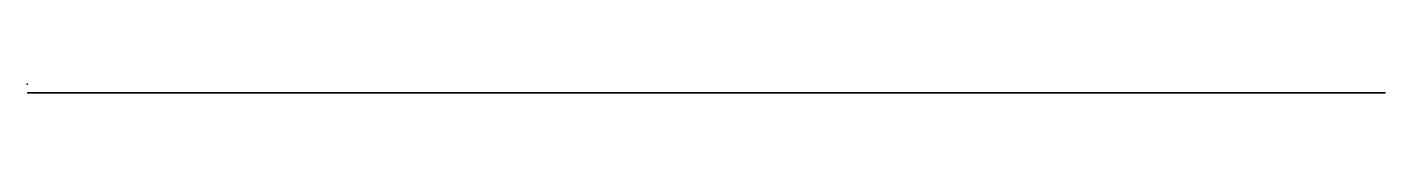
# Model space of a CAD drawing. Header units: metres. Extents: x 0 to 360, y 46 to 216.
# Drawn here: x 0 to 22.48, y 49.08 to 49.22 of the extents above; entities that cross this region are included whole.
import ezdxf

# ---------------------------------------------------------------- set-up
doc = ezdxf.new("R2010")
doc.units = ezdxf.units.M

msp = doc.modelspace()

# ---------------------------------------------------------------- linework, layer by layer
for p in [(0, 49.224), (0.012, 49.076), (0.023, 49.076), (0.035, 49.076), (0.047, 49.076), (0.058, 49.076), (0.07, 49.076), (0.082, 49.076), (0.093, 49.076), (0.105, 49.076), (0.117, 49.076), (0.128, 49.076), (0.14, 49.076), (0.152, 49.076), (0.163, 49.076), (0.175, 49.076), (0.187, 49.076), (0.198, 49.076), (0.21, 49.076), (0.222, 49.076), (0.234, 49.076), (0.245, 49.076), (0.257, 49.076), (0.269, 49.076), (0.28, 49.076), (0.292, 49.076), (0.304, 49.076), (0.315, 49.076), (0.327, 49.076), (0.339, 49.076), (0.35, 49.076), (0.362, 49.076), (0.374, 49.076), (0.385, 49.076), (0.397, 49.076), (0.409, 49.076), (0.42, 49.076), (0.432, 49.076), (0.444, 49.076), (0.455, 49.076), (0.467, 49.076), (0.479, 49.076), (0.49, 49.076), (0.502, 49.076), (0.514, 49.076), (0.525, 49.076), (0.537, 49.076), (0.549, 49.076), (0.56, 49.076), (0.572, 49.076), (0.584, 49.076), (0.595, 49.076), (0.607, 49.076), (0.619, 49.076), (0.63, 49.076), (0.642, 49.076), (0.654, 49.076), (0.665, 49.076), (0.677, 49.076), (0.689, 49.076), (0.7, 49.076), (0.712, 49.076), (0.724, 49.076), (0.736, 49.076), (0.747, 49.076), (0.759, 49.076), (0.771, 49.076), (0.782, 49.076), (0.794, 49.076), (0.806, 49.076), (0.817, 49.076), (0.829, 49.076), (0.841, 49.076), (0.852, 49.076), (0.864, 49.076), (0.876, 49.076), (0.887, 49.076), (0.899, 49.076), (0.911, 49.076), (0.922, 49.076), (0.934, 49.076), (0.946, 49.076), (0.957, 49.076), (0.969, 49.076), (0.981, 49.076), (0.992, 49.076), (1.004, 49.076), (1.016, 49.076), (1.027, 49.076), (1.039, 49.076), (1.051, 49.076), (1.062, 49.076), (1.074, 49.076), (1.086, 49.076), (1.097, 49.076), (1.109, 49.076), (1.121, 49.076), (1.132, 49.076), (1.144, 49.076), (1.156, 49.076), (1.167, 49.076), (1.179, 49.076), (1.191, 49.076), (1.202, 49.076), (1.214, 49.076), (1.226, 49.076), (1.237, 49.076), (1.249, 49.076), (1.261, 49.076), (1.273, 49.076), (1.284, 49.076), (1.296, 49.076), (1.308, 49.076), (1.319, 49.076), (1.331, 49.076), (1.343, 49.076), (1.354, 49.076), (1.366, 49.076), (1.378, 49.076), (1.389, 49.076), (1.401, 49.076), (1.413, 49.076), (1.424, 49.076), (1.436, 49.076), (1.448, 49.076), (1.459, 49.076), (1.471, 49.076), (1.483, 49.076), (1.494, 49.076), (1.506, 49.076), (1.518, 49.076), (1.529, 49.076), (1.541, 49.076), (1.553, 49.076), (1.564, 49.076), (1.576, 49.076), (1.588, 49.076), (1.599, 49.076), (1.611, 49.076), (1.623, 49.076), (1.634, 49.076), (1.646, 49.076), (1.658, 49.076), (1.669, 49.076), (1.681, 49.076), (1.693, 49.076), (1.704, 49.076), (1.716, 49.076), (1.728, 49.076), (1.739, 49.076), (1.751, 49.076), (1.763, 49.076), (1.775, 49.076), (1.786, 49.076), (1.798, 49.076), (1.81, 49.076), (1.821, 49.076), (1.833, 49.076), (1.845, 49.076), (1.856, 49.076), (1.868, 49.076), (1.88, 49.076), (1.891, 49.076), (1.903, 49.076), (1.915, 49.076), (1.926, 49.076), (1.938, 49.076), (1.95, 49.076), (1.961, 49.076), (1.973, 49.076), (1.985, 49.076), (1.996, 49.076), (2.008, 49.076), (2.02, 49.076), (2.031, 49.076), (2.043, 49.076), (2.055, 49.076), (2.066, 49.076), (2.078, 49.076), (2.09, 49.076), (2.101, 49.076), (2.113, 49.076), (2.125, 49.076), (2.136, 49.076), (2.148, 49.076), (2.16, 49.076), (2.171, 49.076), (2.183, 49.076), (2.195, 49.076), (2.206, 49.076), (2.218, 49.076), (2.23, 49.076), (2.241, 49.076), (2.253, 49.076), (2.265, 49.076), (2.277, 49.076), (2.288, 49.076), (2.3, 49.076), (2.312, 49.076), (2.323, 49.076), (2.335, 49.076), (2.347, 49.076), (2.358, 49.076), (2.37, 49.076), (2.382, 49.076), (2.393, 49.076), (2.405, 49.076), (2.417, 49.076), (2.428, 49.076), (2.44, 49.076), (2.452, 49.076), (2.463, 49.076), (2.475, 49.076), (2.487, 49.076), (2.498, 49.076), (2.51, 49.076), (2.522, 49.076), (2.533, 49.076), (2.545, 49.076), (2.557, 49.076), (2.568, 49.076), (2.58, 49.076), (2.592, 49.076), (2.603, 49.076), (2.615, 49.076), (2.627, 49.076), (2.638, 49.076), (2.65, 49.076), (2.662, 49.076), (2.673, 49.076), (2.685, 49.076), (2.697, 49.076), (2.708, 49.076), (2.72, 49.076), (2.732, 49.076), (2.743, 49.076), (2.755, 49.076), (2.767, 49.076), (2.779, 49.076), (2.79, 49.076), (2.802, 49.076), (2.814, 49.076), (2.825, 49.076), (2.837, 49.076), (2.849, 49.076), (2.86, 49.076), (2.872, 49.076), (2.884, 49.076), (2.895, 49.076), (2.907, 49.076), (2.919, 49.076), (2.93, 49.076), (2.942, 49.076), (2.954, 49.076), (2.965, 49.076), (2.977, 49.076), (2.989, 49.076), (3, 49.076), (3.012, 49.076), (3.024, 49.076), (3.035, 49.076), (3.047, 49.076), (3.059, 49.076), (3.07, 49.076), (3.082, 49.076), (3.094, 49.076), (3.105, 49.076), (3.117, 49.076), (3.129, 49.076), (3.14, 49.076), (3.152, 49.076), (3.164, 49.076), (3.175, 49.076), (3.187, 49.076), (3.199, 49.076), (3.21, 49.076), (3.222, 49.076), (3.234, 49.076), (3.245, 49.076), (3.257, 49.076), (3.269, 49.076), (3.28, 49.076), (3.292, 49.076), (3.304, 49.076), (3.316, 49.076), (3.327, 49.076), (3.339, 49.076), (3.351, 49.076), (3.362, 49.076), (3.374, 49.076), (3.386, 49.076), (3.397, 49.076), (3.409, 49.076), (3.421, 49.076), (3.432, 49.076), (3.444, 49.076), (3.456, 49.076), (3.467, 49.076), (3.479, 49.076), (3.491, 49.076), (3.502, 49.076), (3.514, 49.076), (3.526, 49.076), (3.537, 49.076), (3.549, 49.076), (3.561, 49.076), (3.572, 49.076), (3.584, 49.076), (3.596, 49.076), (3.607, 49.076), (3.619, 49.076), (3.631, 49.076), (3.642, 49.076), (3.654, 49.076), (3.666, 49.076), (3.677, 49.076), (3.689, 49.076), (3.701, 49.076), (3.712, 49.076), (3.724, 49.076), (3.736, 49.076), (3.747, 49.076), (3.759, 49.076), (3.771, 49.076), (3.782, 49.076), (3.794, 49.076), (3.806, 49.076), (3.818, 49.076), (3.829, 49.076), (3.841, 49.076), (3.853, 49.076), (3.864, 49.076), (3.876, 49.076), (3.888, 49.076), (3.899, 49.076), (3.911, 49.076), (3.923, 49.076), (3.934, 49.076), (3.946, 49.076), (3.958, 49.076), (3.969, 49.076), (3.981, 49.076), (3.993, 49.076), (4.004, 49.076), (4.016, 49.076), (4.028, 49.076), (4.039, 49.076), (4.051, 49.076), (4.063, 49.076), (4.074, 49.076), (4.086, 49.076), (4.098, 49.076), (4.109, 49.076), (4.121, 49.076), (4.133, 49.076), (4.144, 49.076), (4.156, 49.076), (4.168, 49.076), (4.179, 49.076), (4.191, 49.076), (4.203, 49.076), (4.214, 49.076), (4.226, 49.076), (4.238, 49.076), (4.249, 49.076), (4.261, 49.076), (4.273, 49.076), (4.284, 49.076), (4.296, 49.076), (4.308, 49.076), (4.32, 49.076), (4.331, 49.076), (4.343, 49.076), (4.355, 49.076), (4.366, 49.076), (4.378, 49.076), (4.39, 49.076), (4.401, 49.076), (4.413, 49.076), (4.425, 49.076), (4.436, 49.076), (4.448, 49.076), (4.46, 49.076), (4.471, 49.076), (4.483, 49.076), (4.495, 49.076), (4.506, 49.076), (4.518, 49.076), (4.53, 49.076), (4.541, 49.076), (4.553, 49.076), (4.565, 49.076), (4.576, 49.076), (4.588, 49.076), (4.6, 49.076), (4.611, 49.076), (4.623, 49.076), (4.635, 49.076), (4.646, 49.076), (4.658, 49.076), (4.67, 49.076), (4.681, 49.076), (4.693, 49.076), (4.705, 49.076), (4.716, 49.076), (4.728, 49.076), (4.74, 49.076), (4.751, 49.076), (4.763, 49.076), (4.775, 49.076), (4.786, 49.076), (4.798, 49.076), (4.81, 49.076), (4.822, 49.076), (4.833, 49.076), (4.845, 49.076), (4.857, 49.076), (4.868, 49.076), (4.88, 49.076), (4.892, 49.076), (4.903, 49.076), (4.915, 49.076), (4.927, 49.076), (4.938, 49.076), (4.95, 49.076), (4.962, 49.076), (4.973, 49.076), (4.985, 49.076), (4.997, 49.076), (5.008, 49.076), (5.02, 49.076), (5.032, 49.076), (5.043, 49.076), (5.055, 49.076), (5.067, 49.076), (5.078, 49.076), (5.09, 49.076), (5.102, 49.076), (5.113, 49.076), (5.125, 49.076), (5.137, 49.076), (5.148, 49.076), (5.16, 49.076), (5.172, 49.076), (5.183, 49.076), (5.195, 49.076), (5.207, 49.076), (5.218, 49.076), (5.23, 49.076), (5.242, 49.076), (5.253, 49.076), (5.265, 49.076), (5.277, 49.076), (5.288, 49.076), (5.3, 49.076), (5.312, 49.076), (5.323, 49.076), (5.335, 49.076), (5.347, 49.076), (5.359, 49.076), (5.37, 49.076), (5.382, 49.076), (5.394, 49.076), (5.405, 49.076), (5.417, 49.076), (5.429, 49.076), (5.44, 49.076), (5.452, 49.076), (5.464, 49.076), (5.475, 49.076), (5.487, 49.076), (5.499, 49.076), (5.51, 49.076), (5.522, 49.076), (5.534, 49.076), (5.545, 49.076), (5.557, 49.076), (5.569, 49.076), (5.58, 49.076), (5.592, 49.076), (5.604, 49.076), (5.615, 49.076), (5.627, 49.076), (5.639, 49.076), (5.65, 49.076), (5.662, 49.076), (5.674, 49.076), (5.685, 49.076), (5.697, 49.076), (5.709, 49.076), (5.72, 49.076), (5.732, 49.076), (5.744, 49.076), (5.755, 49.076), (5.767, 49.076), (5.779, 49.076), (5.79, 49.076), (5.802, 49.076), (5.814, 49.076), (5.825, 49.076), (5.837, 49.076), (5.849, 49.076), (5.861, 49.076), (5.872, 49.076), (5.884, 49.076), (5.896, 49.076), (5.907, 49.076), (5.919, 49.076), (5.931, 49.076), (5.942, 49.076), (5.954, 49.076), (5.966, 49.076), (5.977, 49.076), (5.989, 49.076), (6.001, 49.076), (6.012, 49.076), (6.024, 49.076), (6.036, 49.076), (6.047, 49.076), (6.059, 49.076), (6.071, 49.076), (6.082, 49.076), (6.094, 49.076), (6.106, 49.076), (6.117, 49.076), (6.129, 49.076), (6.141, 49.076), (6.152, 49.076), (6.164, 49.076), (6.176, 49.076), (6.187, 49.076), (6.199, 49.076), (6.211, 49.076), (6.222, 49.076), (6.234, 49.076), (6.246, 49.076), (6.257, 49.076), (6.269, 49.076), (6.281, 49.076), (6.292, 49.076), (6.304, 49.076), (6.316, 49.076), (6.327, 49.076), (6.339, 49.076), (6.351, 49.076), (6.363, 49.076), (6.374, 49.076), (6.386, 49.076), (6.398, 49.076), (6.409, 49.076), (6.421, 49.076), (6.433, 49.076), (6.444, 49.076), (6.456, 49.076), (6.468, 49.076), (6.479, 49.076), (6.491, 49.076), (6.503, 49.076), (6.514, 49.076), (6.526, 49.076), (6.538, 49.076), (6.549, 49.076), (6.561, 49.076), (6.573, 49.076), (6.584, 49.076), (6.596, 49.076), (6.608, 49.076), (6.619, 49.076), (6.631, 49.076), (6.643, 49.076), (6.654, 49.076), (6.666, 49.076), (6.678, 49.076), (6.689, 49.076), (6.701, 49.076), (6.713, 49.076), (6.724, 49.076), (6.736, 49.076), (6.748, 49.076), (6.759, 49.076), (6.771, 49.076), (6.783, 49.076), (6.794, 49.076), (6.806, 49.076), (6.818, 49.076), (6.829, 49.076), (6.841, 49.076), (6.853, 49.076), (6.865, 49.076), (6.876, 49.076), (6.888, 49.076), (6.9, 49.076), (6.911, 49.076), (6.923, 49.076), (6.935, 49.076), (6.946, 49.076), (6.958, 49.076), (6.97, 49.076), (6.981, 49.076), (6.993, 49.076), (7.005, 49.076), (7.016, 49.076), (7.028, 49.076), (7.04, 49.076), (7.051, 49.076), (7.063, 49.076), (7.075, 49.076), (7.086, 49.076), (7.098, 49.076), (7.11, 49.076), (7.121, 49.076), (7.133, 49.076), (7.145, 49.076), (7.156, 49.076), (7.168, 49.076), (7.18, 49.076), (7.191, 49.076), (7.203, 49.076), (7.215, 49.076), (7.226, 49.076), (7.238, 49.076), (7.25, 49.076), (7.261, 49.076), (7.273, 49.076), (7.285, 49.076), (7.296, 49.076), (7.308, 49.076), (7.32, 49.076), (7.331, 49.076), (7.343, 49.076), (7.355, 49.076), (7.366, 49.076), (7.378, 49.076), (7.39, 49.076), (7.402, 49.076), (7.413, 49.076), (7.425, 49.076), (7.437, 49.076), (7.448, 49.076), (7.46, 49.076), (7.472, 49.076), (7.483, 49.076), (7.495, 49.076), (7.507, 49.076), (7.518, 49.076), (7.53, 49.076), (7.542, 49.076), (7.553, 49.076), (7.565, 49.076), (7.577, 49.076), (7.588, 49.076), (7.6, 49.076), (7.612, 49.076), (7.623, 49.076), (7.635, 49.076), (7.647, 49.076), (7.658, 49.076), (7.67, 49.076), (7.682, 49.076), (7.693, 49.076), (7.705, 49.076), (7.717, 49.076), (7.728, 49.076), (7.74, 49.076), (7.752, 49.076), (7.763, 49.076), (7.775, 49.076), (7.787, 49.076), (7.798, 49.076), (7.81, 49.076), (7.822, 49.076), (7.833, 49.076), (7.845, 49.076), (7.857, 49.076), (7.868, 49.076), (7.88, 49.076), (7.892, 49.076), (7.904, 49.076), (7.915, 49.076), (7.927, 49.076), (7.939, 49.076), (7.95, 49.076), (7.962, 49.076), (7.974, 49.076), (7.985, 49.076), (7.997, 49.076), (8.009, 49.076), (8.02, 49.076), (8.032, 49.076), (8.044, 49.076), (8.055, 49.076), (8.067, 49.076), (8.079, 49.076), (8.09, 49.076), (8.102, 49.076), (8.114, 49.076), (8.125, 49.076), (8.137, 49.076), (8.149, 49.076), (8.16, 49.076), (8.172, 49.076), (8.184, 49.076), (8.195, 49.076), (8.207, 49.076), (8.219, 49.076), (8.23, 49.076), (8.242, 49.076), (8.254, 49.076), (8.265, 49.076), (8.277, 49.076), (8.289, 49.076), (8.3, 49.076), (8.312, 49.076), (8.324, 49.076), (8.335, 49.076), (8.347, 49.076), (8.359, 49.076), (8.37, 49.076), (8.382, 49.076), (8.394, 49.076), (8.406, 49.076), (8.417, 49.076), (8.429, 49.076), (8.441, 49.076), (8.452, 49.076), (8.464, 49.076), (8.476, 49.076), (8.487, 49.076), (8.499, 49.076), (8.511, 49.076), (8.522, 49.076), (8.534, 49.076), (8.546, 49.076), (8.557, 49.076), (8.569, 49.076), (8.581, 49.076), (8.592, 49.076), (8.604, 49.076), (8.616, 49.076), (8.627, 49.076), (8.639, 49.076), (8.651, 49.076), (8.662, 49.076), (8.674, 49.076), (8.686, 49.076), (8.697, 49.076), (8.709, 49.076), (8.721, 49.076), (8.732, 49.076), (8.744, 49.076), (8.756, 49.076), (8.767, 49.076), (8.779, 49.076), (8.791, 49.076), (8.802, 49.076), (8.814, 49.076), (8.826, 49.076), (8.837, 49.076), (8.849, 49.076), (8.861, 49.076), (8.872, 49.076), (8.884, 49.076), (8.896, 49.076), (8.908, 49.076), (8.919, 49.076), (8.931, 49.076), (8.943, 49.076), (8.954, 49.076), (8.966, 49.076), (8.978, 49.076), (8.989, 49.076), (9.001, 49.076), (9.013, 49.076), (9.024, 49.076), (9.036, 49.076), (9.048, 49.076), (9.059, 49.076), (9.071, 49.076), (9.083, 49.076), (9.094, 49.076), (9.106, 49.076), (9.118, 49.076), (9.129, 49.076), (9.141, 49.076), (9.153, 49.076), (9.164, 49.076), (9.176, 49.076), (9.188, 49.076), (9.199, 49.076), (9.211, 49.076), (9.223, 49.076), (9.234, 49.076), (9.246, 49.076), (9.258, 49.076), (9.269, 49.076), (9.281, 49.076), (9.293, 49.076), (9.304, 49.076), (9.316, 49.076), (9.328, 49.076), (9.339, 49.076), (9.351, 49.076), (9.363, 49.076), (9.374, 49.076), (9.386, 49.076), (9.398, 49.076), (9.409, 49.076), (9.421, 49.076), (9.433, 49.076), (9.445, 49.076), (9.456, 49.076), (9.468, 49.076), (9.48, 49.076), (9.491, 49.076), (9.503, 49.076), (9.515, 49.076), (9.526, 49.076), (9.538, 49.076), (9.55, 49.076), (9.561, 49.076), (9.573, 49.076), (9.585, 49.076), (9.596, 49.076), (9.608, 49.076), (9.62, 49.076), (9.631, 49.076), (9.643, 49.076), (9.655, 49.076), (9.666, 49.076), (9.678, 49.076), (9.69, 49.076), (9.701, 49.076), (9.713, 49.076), (9.725, 49.076), (9.736, 49.076), (9.748, 49.076), (9.76, 49.076), (9.771, 49.076), (9.783, 49.076), (9.795, 49.076), (9.806, 49.076), (9.818, 49.076), (9.83, 49.076), (9.841, 49.076), (9.853, 49.076), (9.865, 49.076), (9.876, 49.076), (9.888, 49.076), (9.9, 49.076), (9.911, 49.076), (9.923, 49.076), (9.935, 49.076), (9.947, 49.076), (9.958, 49.076), (9.97, 49.076), (9.982, 49.076), (9.993, 49.076), (10.005, 49.076), (10.017, 49.076), (10.028, 49.076), (10.04, 49.076), (10.052, 49.076), (10.063, 49.076), (10.075, 49.076), (10.087, 49.076), (10.098, 49.076), (10.11, 49.076), (10.122, 49.076), (10.133, 49.076), (10.145, 49.076), (10.157, 49.076), (10.168, 49.076), (10.18, 49.076), (10.192, 49.076), (10.203, 49.076), (10.215, 49.076), (10.227, 49.076), (10.238, 49.076), (10.25, 49.076), (10.262, 49.076), (10.273, 49.076), (10.285, 49.076), (10.297, 49.076), (10.308, 49.076), (10.32, 49.076), (10.332, 49.076), (10.343, 49.076), (10.355, 49.076), (10.367, 49.076), (10.378, 49.076), (10.39, 49.076), (10.402, 49.076), (10.413, 49.076), (10.425, 49.076), (10.437, 49.076), (10.449, 49.076), (10.46, 49.076), (10.472, 49.076), (10.484, 49.076), (10.495, 49.076), (10.507, 49.076), (10.519, 49.076), (10.53, 49.076), (10.542, 49.076), (10.554, 49.076), (10.565, 49.076), (10.577, 49.076), (10.589, 49.076), (10.6, 49.076), (10.612, 49.076), (10.624, 49.076), (10.635, 49.076), (10.647, 49.076), (10.659, 49.076), (10.67, 49.076), (10.682, 49.076), (10.694, 49.076), (10.705, 49.076), (10.717, 49.076), (10.729, 49.076), (10.74, 49.076), (10.752, 49.076), (10.764, 49.076), (10.775, 49.076), (10.787, 49.076), (10.799, 49.076), (10.81, 49.076), (10.822, 49.076), (10.834, 49.076), (10.845, 49.076), (10.857, 49.076), (10.869, 49.076), (10.88, 49.076), (10.892, 49.076), (10.904, 49.076), (10.915, 49.076), (10.927, 49.076), (10.939, 49.076), (10.951, 49.076), (10.962, 49.076), (10.974, 49.076), (10.986, 49.076), (10.997, 49.076), (11.009, 49.076), (11.021, 49.076), (11.032, 49.076), (11.044, 49.076), (11.056, 49.076), (11.067, 49.076), (11.079, 49.076), (11.091, 49.076), (11.102, 49.076), (11.114, 49.076), (11.126, 49.076), (11.137, 49.076), (11.149, 49.076), (11.161, 49.076), (11.172, 49.076), (11.184, 49.076), (11.196, 49.076), (11.207, 49.076), (11.219, 49.076), (11.231, 49.076), (11.242, 49.076), (11.254, 49.076), (11.266, 49.076), (11.277, 49.076), (11.289, 49.076), (11.301, 49.076), (11.312, 49.076), (11.324, 49.076), (11.336, 49.076), (11.347, 49.076), (11.359, 49.076), (11.371, 49.076), (11.382, 49.076), (11.394, 49.076), (11.406, 49.076), (11.417, 49.076), (11.429, 49.076), (11.441, 49.076), (11.452, 49.076), (11.464, 49.076), (11.476, 49.076), (11.488, 49.076), (11.499, 49.076), (11.511, 49.076), (11.523, 49.076), (11.534, 49.076), (11.546, 49.076), (11.558, 49.076), (11.569, 49.076), (11.581, 49.076), (11.593, 49.076), (11.604, 49.076), (11.616, 49.076), (11.628, 49.076), (11.639, 49.076), (11.651, 49.076), (11.663, 49.076), (11.674, 49.076), (11.686, 49.076), (11.698, 49.076), (11.709, 49.076), (11.721, 49.076), (11.733, 49.076), (11.744, 49.076), (11.756, 49.076), (11.768, 49.076), (11.779, 49.076), (11.791, 49.076), (11.803, 49.076), (11.814, 49.076), (11.826, 49.076), (11.838, 49.076), (11.849, 49.076), (11.861, 49.076), (11.873, 49.076), (11.884, 49.076), (11.896, 49.076), (11.908, 49.076), (11.919, 49.076), (11.931, 49.076), (11.943, 49.076), (11.954, 49.076), (11.966, 49.076), (11.978, 49.076), (11.99, 49.076), (12.001, 49.076), (12.013, 49.076), (12.025, 49.076), (12.036, 49.076), (12.048, 49.076), (12.06, 49.076), (12.071, 49.076), (12.083, 49.076), (12.095, 49.076), (12.106, 49.076), (12.118, 49.076), (12.13, 49.076), (12.141, 49.076), (12.153, 49.076), (12.165, 49.076), (12.176, 49.076), (12.188, 49.076), (12.2, 49.076), (12.211, 49.076), (12.223, 49.076), (12.235, 49.076), (12.246, 49.076), (12.258, 49.076), (12.27, 49.076), (12.281, 49.076), (12.293, 49.076), (12.305, 49.076), (12.316, 49.076), (12.328, 49.076), (12.34, 49.076), (12.351, 49.076), (12.363, 49.076), (12.375, 49.076), (12.386, 49.076), (12.398, 49.076), (12.41, 49.076), (12.421, 49.076), (12.433, 49.076), (12.445, 49.076), (12.456, 49.076), (12.468, 49.076), (12.48, 49.076), (12.492, 49.076), (12.503, 49.076), (12.515, 49.076), (12.527, 49.076), (12.538, 49.076), (12.55, 49.076), (12.562, 49.076), (12.573, 49.076), (12.585, 49.076), (12.597, 49.076), (12.608, 49.076), (12.62, 49.076), (12.632, 49.076), (12.643, 49.076), (12.655, 49.076), (12.667, 49.076), (12.678, 49.076), (12.69, 49.076), (12.702, 49.076), (12.713, 49.076), (12.725, 49.076), (12.737, 49.076), (12.748, 49.076), (12.76, 49.076), (12.772, 49.076), (12.783, 49.076), (12.795, 49.076), (12.807, 49.076), (12.818, 49.076), (12.83, 49.076), (12.842, 49.076), (12.853, 49.076), (12.865, 49.076), (12.877, 49.076), (12.888, 49.076), (12.9, 49.076), (12.912, 49.076), (12.923, 49.076), (12.935, 49.076), (12.947, 49.076), (12.958, 49.076), (12.97, 49.076), (12.982, 49.076), (12.994, 49.076), (13.005, 49.076), (13.017, 49.076), (13.029, 49.076), (13.04, 49.076), (13.052, 49.076), (13.064, 49.076), (13.075, 49.076), (13.087, 49.076), (13.099, 49.076), (13.11, 49.076), (13.122, 49.076), (13.134, 49.076), (13.145, 49.076), (13.157, 49.076), (13.169, 49.076), (13.18, 49.076), (13.192, 49.076), (13.204, 49.076), (13.215, 49.076), (13.227, 49.076), (13.239, 49.076), (13.25, 49.076), (13.262, 49.076), (13.274, 49.076), (13.285, 49.076), (13.297, 49.076), (13.309, 49.076), (13.32, 49.076), (13.332, 49.076), (13.344, 49.076), (13.355, 49.076), (13.367, 49.076), (13.379, 49.076), (13.39, 49.076), (13.402, 49.076), (13.414, 49.076), (13.425, 49.076), (13.437, 49.076), (13.449, 49.076), (13.46, 49.076), (13.472, 49.076), (13.484, 49.076), (13.495, 49.076), (13.507, 49.076), (13.519, 49.076), (13.531, 49.076), (13.542, 49.076), (13.554, 49.076), (13.566, 49.076), (13.577, 49.076), (13.589, 49.076), (13.601, 49.076), (13.612, 49.076), (13.624, 49.076), (13.636, 49.076), (13.647, 49.076), (13.659, 49.076), (13.671, 49.076), (13.682, 49.076), (13.694, 49.076), (13.706, 49.076), (13.717, 49.076), (13.729, 49.076), (13.741, 49.076), (13.752, 49.076), (13.764, 49.076), (13.776, 49.076), (13.787, 49.076), (13.799, 49.076), (13.811, 49.076), (13.822, 49.076), (13.834, 49.076), (13.846, 49.076), (13.857, 49.076), (13.869, 49.076), (13.881, 49.076), (13.892, 49.076), (13.904, 49.076), (13.916, 49.076), (13.927, 49.076), (13.939, 49.076), (13.951, 49.076), (13.962, 49.076), (13.974, 49.076), (13.986, 49.076), (13.997, 49.076), (14.009, 49.076), (14.021, 49.076), (14.033, 49.076), (14.044, 49.076), (14.056, 49.076), (14.068, 49.076), (14.079, 49.076), (14.091, 49.076), (14.103, 49.076), (14.114, 49.076), (14.126, 49.076), (14.138, 49.076), (14.149, 49.076), (14.161, 49.076), (14.173, 49.076), (14.184, 49.076), (14.196, 49.076), (14.208, 49.076), (14.219, 49.076), (14.231, 49.076), (14.243, 49.076), (14.254, 49.076), (14.266, 49.076), (14.278, 49.076), (14.289, 49.076), (14.301, 49.076), (14.313, 49.076), (14.324, 49.076), (14.336, 49.076), (14.348, 49.076), (14.359, 49.076), (14.371, 49.076), (14.383, 49.076), (14.394, 49.076), (14.406, 49.076), (14.418, 49.076), (14.429, 49.076), (14.441, 49.076), (14.453, 49.076), (14.464, 49.076), (14.476, 49.076), (14.488, 49.076), (14.499, 49.076), (14.511, 49.076), (14.523, 49.076), (14.535, 49.076), (14.546, 49.076), (14.558, 49.076), (14.57, 49.076), (14.581, 49.076), (14.593, 49.076), (14.605, 49.076), (14.616, 49.076), (14.628, 49.076), (14.64, 49.076), (14.651, 49.076), (14.663, 49.076), (14.675, 49.076), (14.686, 49.076), (14.698, 49.076), (14.71, 49.076), (14.721, 49.076), (14.733, 49.076), (14.745, 49.076), (14.756, 49.076), (14.768, 49.076), (14.78, 49.076), (14.791, 49.076), (14.803, 49.076), (14.815, 49.076), (14.826, 49.076), (14.838, 49.076), (14.85, 49.076), (14.861, 49.076), (14.873, 49.076), (14.885, 49.076), (14.896, 49.076), (14.908, 49.076), (14.92, 49.076), (14.931, 49.076), (14.943, 49.076), (14.955, 49.076), (14.966, 49.076), (14.978, 49.076), (14.99, 49.076), (15.001, 49.076), (15.013, 49.076), (15.025, 49.076), (15.037, 49.076), (15.048, 49.076), (15.06, 49.076), (15.072, 49.076), (15.083, 49.076), (15.095, 49.076), (15.107, 49.076), (15.118, 49.076), (15.13, 49.076), (15.142, 49.076), (15.153, 49.076), (15.165, 49.076), (15.177, 49.076), (15.188, 49.076), (15.2, 49.076), (15.212, 49.076), (15.223, 49.076), (15.235, 49.076), (15.247, 49.076), (15.258, 49.076), (15.27, 49.076), (15.282, 49.076), (15.293, 49.076), (15.305, 49.076), (15.317, 49.076), (15.328, 49.076), (15.34, 49.076), (15.352, 49.076), (15.363, 49.076), (15.375, 49.076), (15.387, 49.076), (15.398, 49.076), (15.41, 49.076), (15.422, 49.076), (15.433, 49.076), (15.445, 49.076), (15.457, 49.076), (15.468, 49.076), (15.48, 49.076), (15.492, 49.076), (15.503, 49.076), (15.515, 49.076), (15.527, 49.076), (15.538, 49.076), (15.55, 49.076), (15.562, 49.076), (15.574, 49.076), (15.585, 49.076), (15.597, 49.076), (15.609, 49.076), (15.62, 49.076), (15.632, 49.076), (15.644, 49.076), (15.655, 49.076), (15.667, 49.076), (15.679, 49.076), (15.69, 49.076), (15.702, 49.076), (15.714, 49.076), (15.725, 49.076), (15.737, 49.076), (15.749, 49.076), (15.76, 49.076), (15.772, 49.076), (15.784, 49.076), (15.795, 49.076), (15.807, 49.076), (15.819, 49.076), (15.83, 49.076), (15.842, 49.076), (15.854, 49.076), (15.865, 49.076), (15.877, 49.076), (15.889, 49.076), (15.9, 49.076), (15.912, 49.076), (15.924, 49.076), (15.935, 49.076), (15.947, 49.076), (15.959, 49.076), (15.97, 49.076), (15.982, 49.076), (15.994, 49.076), (16.005, 49.076), (16.017, 49.076), (16.029, 49.076), (16.04, 49.076), (16.052, 49.076), (16.064, 49.076), (16.076, 49.076), (16.087, 49.076), (16.099, 49.076), (16.111, 49.076), (16.122, 49.076), (16.134, 49.076), (16.146, 49.076), (16.157, 49.076), (16.169, 49.076), (16.181, 49.076), (16.192, 49.076), (16.204, 49.076), (16.216, 49.076), (16.227, 49.076), (16.239, 49.076), (16.251, 49.076), (16.262, 49.076), (16.274, 49.076), (16.286, 49.076), (16.297, 49.076), (16.309, 49.076), (16.321, 49.076), (16.332, 49.076), (16.344, 49.076), (16.356, 49.076), (16.367, 49.076), (16.379, 49.076), (16.391, 49.076), (16.402, 49.076), (16.414, 49.076), (16.426, 49.076), (16.437, 49.076), (16.449, 49.076), (16.461, 49.076), (16.472, 49.076), (16.484, 49.076), (16.496, 49.076), (16.507, 49.076), (16.519, 49.076), (16.531, 49.076), (16.542, 49.076), (16.554, 49.076), (16.566, 49.076), (16.578, 49.076), (16.589, 49.076), (16.601, 49.076), (16.613, 49.076), (16.624, 49.076), (16.636, 49.076), (16.648, 49.076), (16.659, 49.076), (16.671, 49.076), (16.683, 49.076), (16.694, 49.076), (16.706, 49.076), (16.718, 49.076), (16.729, 49.076), (16.741, 49.076), (16.753, 49.076), (16.764, 49.076), (16.776, 49.076), (16.788, 49.076), (16.799, 49.076), (16.811, 49.076), (16.823, 49.076), (16.834, 49.076), (16.846, 49.076), (16.858, 49.076), (16.869, 49.076), (16.881, 49.076), (16.893, 49.076), (16.904, 49.076), (16.916, 49.076), (16.928, 49.076), (16.939, 49.076), (16.951, 49.076), (16.963, 49.076), (16.974, 49.076), (16.986, 49.076), (16.998, 49.076), (17.009, 49.076), (17.021, 49.076), (17.033, 49.076), (17.044, 49.076), (17.056, 49.076), (17.068, 49.076), (17.08, 49.076), (17.091, 49.076), (17.103, 49.076), (17.115, 49.076), (17.126, 49.076), (17.138, 49.076), (17.15, 49.076), (17.161, 49.076), (17.173, 49.076), (17.185, 49.076), (17.196, 49.076), (17.208, 49.076), (17.22, 49.076), (17.231, 49.076), (17.243, 49.076), (17.255, 49.076), (17.266, 49.076), (17.278, 49.076), (17.29, 49.076), (17.301, 49.076), (17.313, 49.076), (17.325, 49.076), (17.336, 49.076), (17.348, 49.076), (17.36, 49.076), (17.371, 49.076), (17.383, 49.076), (17.395, 49.076), (17.406, 49.076), (17.418, 49.076), (17.43, 49.076), (17.441, 49.076), (17.453, 49.076), (17.465, 49.076), (17.476, 49.076), (17.488, 49.076), (17.5, 49.076), (17.511, 49.076), (17.523, 49.076), (17.535, 49.076), (17.546, 49.076), (17.558, 49.076), (17.57, 49.076), (17.581, 49.076), (17.593, 49.076), (17.605, 49.076), (17.617, 49.076), (17.628, 49.076), (17.64, 49.076), (17.652, 49.076), (17.663, 49.076), (17.675, 49.076), (17.687, 49.076), (17.698, 49.076), (17.71, 49.076), (17.722, 49.076), (17.733, 49.076), (17.745, 49.076), (17.757, 49.076), (17.768, 49.076), (17.78, 49.076), (17.792, 49.076), (17.803, 49.076), (17.815, 49.076), (17.827, 49.076), (17.838, 49.076), (17.85, 49.076), (17.862, 49.076), (17.873, 49.076), (17.885, 49.076), (17.897, 49.076), (17.908, 49.076), (17.92, 49.076), (17.932, 49.076), (17.943, 49.076), (17.955, 49.076), (17.967, 49.076), (17.978, 49.076), (17.99, 49.076), (18.002, 49.076), (18.013, 49.076), (18.025, 49.076), (18.037, 49.076), (18.048, 49.076), (18.06, 49.076), (18.072, 49.076), (18.083, 49.076), (18.095, 49.076), (18.107, 49.076), (18.119, 49.076), (18.13, 49.076), (18.142, 49.076), (18.154, 49.076), (18.165, 49.076), (18.177, 49.076), (18.189, 49.076), (18.2, 49.076), (18.212, 49.076), (18.224, 49.076), (18.235, 49.076), (18.247, 49.076), (18.259, 49.076), (18.27, 49.076), (18.282, 49.076), (18.294, 49.076), (18.305, 49.076), (18.317, 49.076), (18.329, 49.076), (18.34, 49.076), (18.352, 49.076), (18.364, 49.076), (18.375, 49.076), (18.387, 49.076), (18.399, 49.076), (18.41, 49.076), (18.422, 49.076), (18.434, 49.076), (18.445, 49.076), (18.457, 49.076), (18.469, 49.076), (18.48, 49.076), (18.492, 49.076), (18.504, 49.076), (18.515, 49.076), (18.527, 49.076), (18.539, 49.076), (18.55, 49.076), (18.562, 49.076), (18.574, 49.076), (18.585, 49.076), (18.597, 49.076), (18.609, 49.076), (18.621, 49.076), (18.632, 49.076), (18.644, 49.076), (18.656, 49.076), (18.667, 49.076), (18.679, 49.076), (18.691, 49.076), (18.702, 49.076), (18.714, 49.076), (18.726, 49.076), (18.737, 49.076), (18.749, 49.076), (18.761, 49.076), (18.772, 49.076), (18.784, 49.076), (18.796, 49.076), (18.807, 49.076), (18.819, 49.076), (18.831, 49.076), (18.842, 49.076), (18.854, 49.076), (18.866, 49.076), (18.877, 49.076), (18.889, 49.076), (18.901, 49.076), (18.912, 49.076), (18.924, 49.076), (18.936, 49.076), (18.947, 49.076), (18.959, 49.076), (18.971, 49.076), (18.982, 49.076), (18.994, 49.076), (19.006, 49.076), (19.017, 49.076), (19.029, 49.076), (19.041, 49.076), (19.052, 49.076), (19.064, 49.076), (19.076, 49.076), (19.087, 49.076), (19.099, 49.076), (19.111, 49.076), (19.123, 49.076), (19.134, 49.076), (19.146, 49.076), (19.158, 49.076), (19.169, 49.076), (19.181, 49.076), (19.193, 49.076), (19.204, 49.076), (19.216, 49.076), (19.228, 49.076), (19.239, 49.076), (19.251, 49.076), (19.263, 49.076), (19.274, 49.076), (19.286, 49.076), (19.298, 49.076), (19.309, 49.076), (19.321, 49.076), (19.333, 49.076), (19.344, 49.076), (19.356, 49.076), (19.368, 49.076), (19.379, 49.076), (19.391, 49.076), (19.403, 49.076), (19.414, 49.076), (19.426, 49.076), (19.438, 49.076), (19.449, 49.076), (19.461, 49.076), (19.473, 49.076), (19.484, 49.076), (19.496, 49.076), (19.508, 49.076), (19.519, 49.076), (19.531, 49.076), (19.543, 49.076), (19.554, 49.076), (19.566, 49.076), (19.578, 49.076), (19.589, 49.076), (19.601, 49.076), (19.613, 49.076), (19.624, 49.076), (19.636, 49.076), (19.648, 49.076), (19.66, 49.076), (19.671, 49.076), (19.683, 49.076), (19.695, 49.076), (19.706, 49.076), (19.718, 49.076), (19.73, 49.076), (19.741, 49.076), (19.753, 49.076), (19.765, 49.076), (19.776, 49.076), (19.788, 49.076), (19.8, 49.076), (19.811, 49.076), (19.823, 49.076), (19.835, 49.076), (19.846, 49.076), (19.858, 49.076), (19.87, 49.076), (19.881, 49.076), (19.893, 49.076), (19.905, 49.076), (19.916, 49.076), (19.928, 49.076), (19.94, 49.076), (19.951, 49.076), (19.963, 49.076), (19.975, 49.076), (19.986, 49.076), (19.998, 49.076), (20.01, 49.076), (20.021, 49.076), (20.033, 49.076), (20.045, 49.076), (20.056, 49.076), (20.068, 49.076), (20.08, 49.076), (20.091, 49.076), (20.103, 49.076), (20.115, 49.076), (20.126, 49.076), (20.138, 49.076), (20.15, 49.076), (20.162, 49.076), (20.173, 49.076), (20.185, 49.076), (20.197, 49.076), (20.208, 49.076), (20.22, 49.076), (20.232, 49.076), (20.243, 49.076), (20.255, 49.076), (20.267, 49.076), (20.278, 49.076), (20.29, 49.076), (20.302, 49.076), (20.313, 49.076), (20.325, 49.076), (20.337, 49.076), (20.348, 49.076), (20.36, 49.076), (20.372, 49.076), (20.383, 49.076), (20.395, 49.076), (20.407, 49.076), (20.418, 49.076), (20.43, 49.076), (20.442, 49.076), (20.453, 49.076), (20.465, 49.076), (20.477, 49.076), (20.488, 49.076), (20.5, 49.076), (20.512, 49.076), (20.523, 49.076), (20.535, 49.076), (20.547, 49.076), (20.558, 49.076), (20.57, 49.076), (20.582, 49.076), (20.593, 49.076), (20.605, 49.076), (20.617, 49.076), (20.628, 49.076), (20.64, 49.076), (20.652, 49.076), (20.664, 49.076), (20.675, 49.076), (20.687, 49.076), (20.699, 49.076), (20.71, 49.076), (20.722, 49.076), (20.734, 49.076), (20.745, 49.076), (20.757, 49.076), (20.769, 49.076), (20.78, 49.076), (20.792, 49.076), (20.804, 49.076), (20.815, 49.076), (20.827, 49.076), (20.839, 49.076), (20.85, 49.076), (20.862, 49.076), (20.874, 49.076), (20.885, 49.076), (20.897, 49.076), (20.909, 49.076), (20.92, 49.076), (20.932, 49.076), (20.944, 49.076), (20.955, 49.076), (20.967, 49.076), (20.979, 49.076), (20.99, 49.076), (21.002, 49.076), (21.014, 49.076), (21.025, 49.076), (21.037, 49.076), (21.049, 49.076), (21.06, 49.076), (21.072, 49.076), (21.084, 49.076), (21.095, 49.076), (21.107, 49.076), (21.119, 49.076), (21.13, 49.076), (21.142, 49.076), (21.154, 49.076), (21.166, 49.076), (21.177, 49.076), (21.189, 49.076), (21.201, 49.076), (21.212, 49.076), (21.224, 49.076), (21.236, 49.076), (21.247, 49.076), (21.259, 49.076), (21.271, 49.076), (21.282, 49.076), (21.294, 49.076), (21.306, 49.076), (21.317, 49.076), (21.329, 49.076), (21.341, 49.076), (21.352, 49.076), (21.364, 49.076), (21.376, 49.076), (21.387, 49.076), (21.399, 49.076), (21.411, 49.076), (21.422, 49.076), (21.434, 49.076), (21.446, 49.076), (21.457, 49.076), (21.469, 49.076), (21.481, 49.076), (21.492, 49.076), (21.504, 49.076), (21.516, 49.076), (21.527, 49.076), (21.539, 49.076), (21.551, 49.076), (21.562, 49.076), (21.574, 49.076), (21.586, 49.076), (21.597, 49.076), (21.609, 49.076), (21.621, 49.076), (21.632, 49.076), (21.644, 49.076), (21.656, 49.076), (21.667, 49.076), (21.679, 49.076), (21.691, 49.076), (21.703, 49.076), (21.714, 49.076), (21.726, 49.076), (21.738, 49.076), (21.749, 49.076), (21.761, 49.076), (21.773, 49.076), (21.784, 49.076), (21.796, 49.076), (21.808, 49.076), (21.819, 49.076), (21.831, 49.076), (21.843, 49.076), (21.854, 49.076), (21.866, 49.076), (21.878, 49.076), (21.889, 49.076), (21.901, 49.076), (21.913, 49.076), (21.924, 49.076), (21.936, 49.076), (21.948, 49.076), (21.959, 49.076), (21.971, 49.076), (21.983, 49.076), (21.994, 49.076), (22.006, 49.076), (22.018, 49.076), (22.029, 49.076), (22.041, 49.076), (22.053, 49.076), (22.064, 49.076), (22.076, 49.076), (22.088, 49.076), (22.099, 49.076), (22.111, 49.076), (22.123, 49.076), (22.134, 49.076), (22.146, 49.076), (22.158, 49.076), (22.169, 49.076), (22.181, 49.076), (22.193, 49.076), (22.205, 49.076), (22.216, 49.076), (22.228, 49.076), (22.24, 49.076), (22.251, 49.076), (22.263, 49.076), (22.275, 49.076), (22.286, 49.076), (22.298, 49.076), (22.31, 49.076), (22.321, 49.076), (22.333, 49.076), (22.345, 49.076), (22.356, 49.076), (22.368, 49.076), (22.38, 49.076), (22.391, 49.076), (22.403, 49.076), (22.415, 49.076), (22.426, 49.076), (22.438, 49.076), (22.45, 49.076), (22.461, 49.076), (22.473, 49.076), (22.485, 49.076)]:
    msp.add_point(p)

doc.saveas('drawing.dxf')
